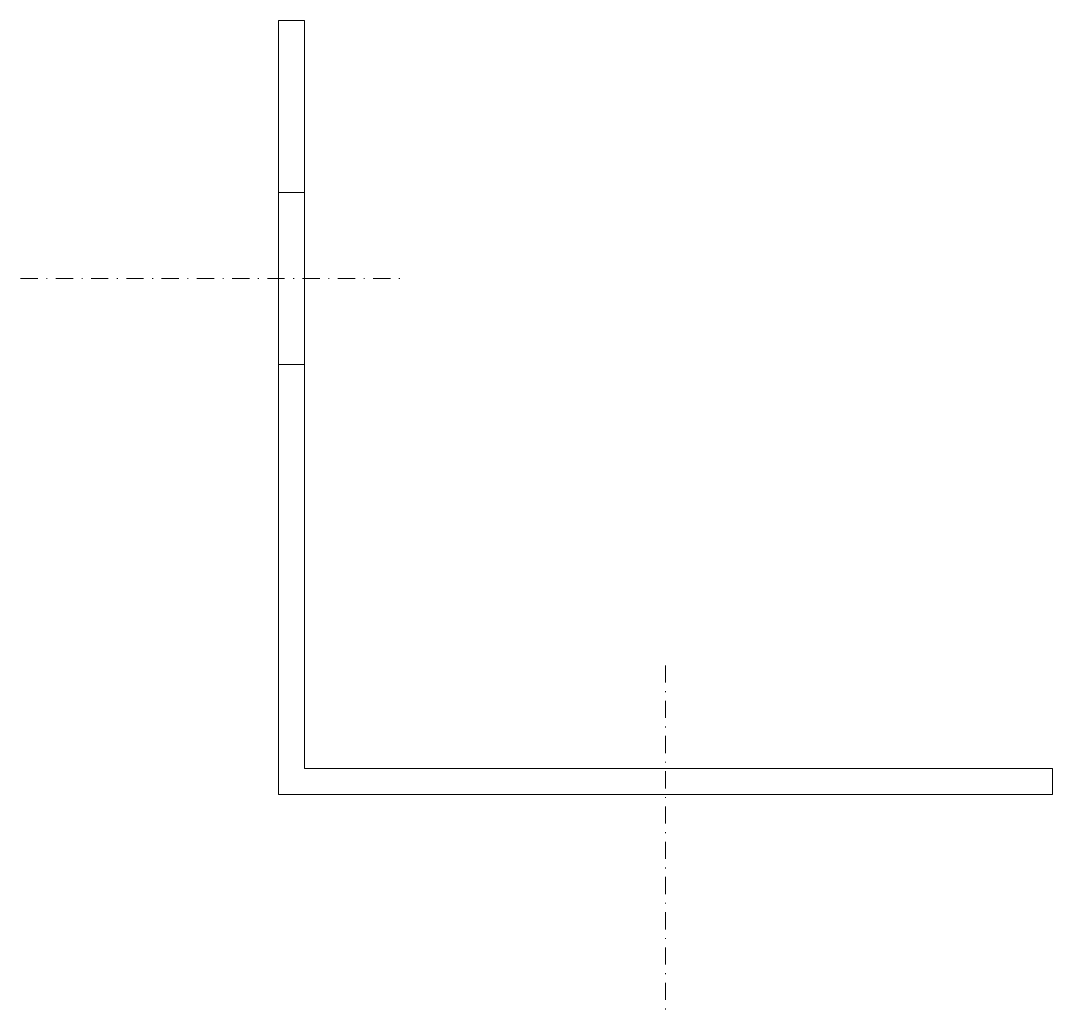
# Model space of a CAD drawing. Header units: metres. Extents: x -30 to 90, y -25 to 90.
import ezdxf

# ---------------------------------------------------------------- set-up
doc = ezdxf.new("R2010")
doc.units = ezdxf.units.M
doc.linetypes.add('Streep-stip _ detail', pattern=[4, 2, -1, 0, -1])
doc.layers.add('A-DETL-GENF', color=92, linetype='Continuous', lineweight=18)

# ---------------------------------------------------------------- blocks, each defined once
blk = doc.blocks.new('30_L-anker - 90x90-3186718-00_0 Basismaterialen')
at = {"layer": 'A-DETL-GENF'}
for p, q in [((3, 90), (0, 90)), ((0, 90), (0, 0)), ((3, 3), (3, 90)), ((0, 70), (3, 70)), ((0, 50), (3, 50)), ((90, 3), (3, 3)), ((90, 3), (90, 0)), ((90, 0), (0, 0))]:
    blk.add_line(p, q, dxfattribs=at)
at = {"layer": 'A-DETL-GENF', "linetype": 'Streep-stip _ detail', "lineweight": 13}
for p, q in [((-30, 60), (15, 60)), ((45, 15), (45, -25))]:
    blk.add_line(p, q, dxfattribs=at)

msp = doc.modelspace()

# ---------------------------------------------------------------- block references
msp.add_blockref('30_L-anker - 90x90-3186718-00_0 Basismaterialen', (0, 0))

doc.saveas('drawing.dxf')
